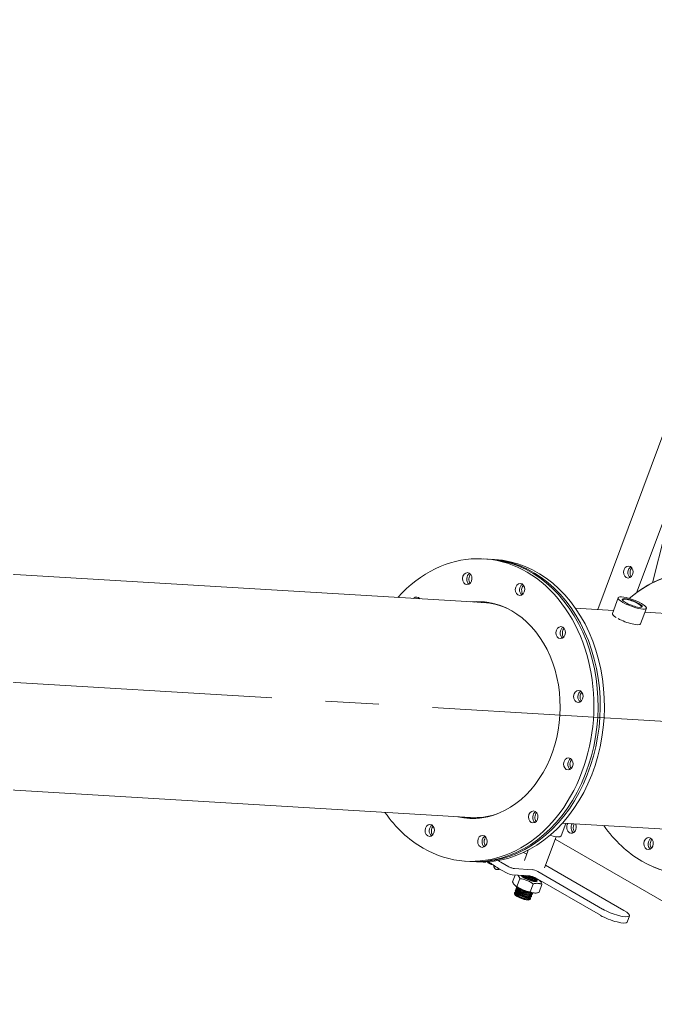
# Model space of a CAD drawing. Header units: inches. Extents: x -350577 to -266477, y -437959 to -377535.
# Drawn here: x -276605 to -275865, y -410422 to -409267 of the extents above; entities that cross this region are included whole.
import ezdxf

# ---------------------------------------------------------------- set-up
doc = ezdxf.new("R2010")
doc.units = ezdxf.units.IN
doc.header["$MEASUREMENT"] = 0
doc.linetypes.add('CENTER', pattern=[2, 1.25, -0.25, 0.25, -0.25])
doc.layers.add('CENTER       (itatec)', color=4, linetype='CENTER', lineweight=9)
doc.layers.add('ORGINAL (itatec)', color=3, linetype='Continuous', lineweight=9)

msp = doc.modelspace()

# ---------------------------------------------------------------- linework, layer by layer
at = {"layer": 'CENTER       (itatec)', "ltscale": 250}
msp.add_lwpolyline([(-275812.1, -410087.1), (-277461.5, -409988.2, -0.280454), (-277589.3, -409899.5), (-278238.7, -408908)], format="xyb", dxfattribs=at)
at = {"layer": 'ORGINAL (itatec)', "extrusion": (-5.55112e-17, 0.816497, 0.57735)}
for p, q in [((-275851.9, -409741.8), (-275931.4, -409954.2)), ((-275886.4, -409934.7), (-275838.3, -409806.3)), ((-275867.5, -409923.1), (-275838.1, -409806)), ((-276064.6, -409946.2), (-277344.4, -409869.5)), ((-276059.1, -409895.5), (-276064.1, -409895.2)), ((-276051.7, -409895.9), (-276056.6, -409895.6)), ((-276054.7, -409946.8), (-276057.2, -409946.7)), ((-275914.4, -409958.8), (-275907.6, -409940.5)), ((-275901.8, -409942.6), (-275902.8, -409943)), ((-275913.1, -409955.3), (-275957.6, -409952.7)), ((-275881.6, -409971.1), (-275874.8, -409952.8)), ((-275880.5, -409950.5), (-275880, -409951.5)), ((-275809.6, -409961.5), (-275876.6, -409957.5)), ((-276079.7, -410196.8), (-277359.5, -410120)), ((-276069.7, -410197.4), (-276072.2, -410197.2)), ((-275974.2, -410218.2), (-275968.7, -410203.5)), ((-275824.6, -410212.1), (-275972.6, -410203.2)), ((-275979.9, -410219.1), (-275993.5, -410255.5)), ((-275633.8, -410422.4), (-275981, -410222)), ((-276012.5, -410234.8), (-276016.9, -410246.7)), ((-276014.2, -410239.5), (-276017.8, -410237.4)), ((-276080.2, -410247.9), (-276085.2, -410247.6)), ((-276072.8, -410248.3), (-276077.8, -410248)), ((-276059.6, -410249.4), (-276060, -410248.4)), ((-276037.8, -410261.3), (-276047, -410256)), ((-276044.2, -410248.7), (-276035, -410254.1)), ((-276028.4, -410256.3), (-276008, -410257.5)), ((-275900.9, -410304.9), (-275992.3, -410252.2)), ((-276010.7, -410264.8), (-276031.1, -410263.6)), ((-276027.8, -410263.8), (-276030.6, -410271.5)), ((-276022.2, -410268), (-276025.6, -410277.1)), ((-276022.2, -410268), (-276022.2, -410268)), ((-276022.2, -410268), (-276022.2, -410268)), ((-275928.4, -410310.7), (-276004.1, -410267)), ((-276002.6, -410269.6), (-276001.6, -410269.2)), ((-276002.3, -410269.5), (-276002.5, -410270)), ((-276002.4, -410269.8), (-276002.1, -410270.4)), ((-276001.3, -410259.7), (-275925.7, -410303.4)), ((-276001.2, -410268.7), (-276001.2, -410268.8)), ((-276030.6, -410271.5), (-276030.6, -410271.5)), ((-276029.9, -410273.3), (-276029.9, -410273.3)), ((-276027.2, -410281.3), (-276027.5, -410282.1)), ((-276026.9, -410276.7), (-276026.9, -410276.7)), ((-276026.1, -410280.7), (-276026.8, -410280.9)), ((-276026.2, -410278.4), (-276026.4, -410279.2)), ((-276025.9, -410280.7), (-276026.4, -410279.8)), ((-276026, -410280.4), (-276026.2, -410280.9)), ((-276025.2, -410277.8), (-276025.7, -410278)), ((-276025.6, -410277.1), (-276025.6, -410277.1)), ((-276025.6, -410277.1), (-276025.6, -410277.1)), ((-276025.1, -410277.9), (-276025.1, -410278)), ((-276022.8, -410279.1), (-276022.8, -410279.1)), ((-276006.7, -410274.2), (-276010.1, -410283.3)), ((-276006.7, -410274.2), (-276006.7, -410274.2)), ((-276006.7, -410274.2), (-276006.7, -410274.2)), ((-275996.4, -410274.8), (-275999.8, -410283.9)), ((-275996.4, -410274.8), (-275996.4, -410274.8)), ((-275996.4, -410274.8), (-275996.4, -410274.8)), ((-276028.3, -410284.2), (-276028.6, -410284.9)), ((-276028.1, -410286.5), (-276028.5, -410285.5)), ((-276027.2, -410283.6), (-276027.9, -410283.8)), ((-276027, -410283.6), (-276027.4, -410282.6)), ((-276027.1, -410283.3), (-276027.3, -410283.8)), ((-276013.5, -410282.8), (-276013.5, -410282.8)), ((-276011.3, -410292.8), (-276010.3, -410292.4)), ((-276010.2, -410289.9), (-276009.2, -410289.5)), ((-276010.1, -410283.3), (-276010.1, -410283.3)), ((-276010.1, -410283.3), (-276010.1, -410283.3)), ((-276009.9, -410289.7), (-276010.1, -410290.2)), ((-276010, -410290), (-276009.7, -410290.7)), ((-276009.6, -410291.2), (-276009.9, -410292)), ((-276009.1, -410287), (-276008.1, -410286.6)), ((-276008.8, -410286.9), (-276009, -410287.3)), ((-276008.9, -410287.1), (-276008.6, -410287.8)), ((-276008.5, -410288.4), (-276008.8, -410289.1)), ((-276008.4, -410284.2), (-276008.4, -410284.2)), ((-276007.9, -410284.4), (-276007.9, -410284.5)), ((-276007.7, -410284.4), (-276007.5, -410284.9)), ((-276007.4, -410285.5), (-276007.7, -410286.2)), ((-276002.1, -410284.6), (-276002.1, -410284.6)), ((-275999.8, -410283.9), (-275999.8, -410283.9)), ((-275897.3, -410318.5), (-275894.6, -410311.2))]:
    msp.add_line(p, q, dxfattribs=at)
at = {"layer": 'ORGINAL (itatec)'}
for centre, major_axis, ratio, start_param, end_param in [((-276074.6, -410071.4), (-10.6, -176.2), 0.784459, -0.373822, 3.921401), ((-276067.2, -410071.8), (-10.6, -176.2), 0.784459, -0.008941, 3.150568), ((-275819.6, -410086.7), (10.6, 176.2), 0.784459, -0.373823, 0.649284), ((-276078.6, -409918.6), (-0.42, -6.99), 0.784459, -2.672853, -0.46874), ((-275895.8, -409910.6), (-0.42, -6.99), 0.784459, -3.515415, 2.76777), ((-275888.3, -409911.1), (-0.42, -6.99), 0.784459, -2.397039, -0.744554), ((-276017.1, -409931.2), (-0.42, -6.99), 0.784459, -2.672853, -0.46874), ((-275819.6, -410086.7), (-10.6, -176.2), 0.784459, -0.373822, 2.767769), ((-276137.7, -409947), (-0.42, -6.99), 0.784459, -2.672853, -2.39015), ((-276069.7, -410071.7), (7.6, 126.3), 0.784459, 0.025001, 0.125822), ((-276062.2, -410072.1), (7.6, 126.3), 0.784459, 0.06254, 0.125825), ((-276072.2, -410071.5), (7.5, 125.3), 0.784459, -0.309815, 0), ((-276064.7, -410072), (7.5, 125.3), 0.784459, -0.028976, 0.037811), ((-275891.2, -409946.7), (-16.4, 6.1), 0.226475, -5.34686, 0.936325), ((-275969.7, -409981.5), (-0.42, -6.99), 0.784459, -2.672853, -0.46874), ((-275949.1, -410055.9), (-0.42, -6.99), 0.784459, -2.672853, -0.46874), ((-275960.8, -410134.5), (-0.42, -6.99), 0.784459, -2.672853, -0.46874), ((-276074.6, -410071.4), (-10.6, -176.2), 0.784459, -0.779809, -0.373822), ((-276069.7, -410071.7), (-7.6, -126.3), 0.784459, -0.125822, -0.025001), ((-276062.2, -410072.1), (-7.6, -126.3), 0.784459, -0.125818, -0.062534), ((-276072.2, -410071.5), (-7.5, -125.3), 0.784459, 0, 0.309815), ((-276064.7, -410072), (-7.5, -125.3), 0.784459, -0.0378, 0.028984), ((-276001.7, -410196.3), (-0.42, -6.99), 0.784459, -2.672853, -0.46874), ((-276122.3, -410212.1), (-0.42, -6.99), 0.784459, -2.672853, -0.46874), ((-275962, -410208), (-0.42, -6.99), 0.784459, -2.200745, -0.373822), ((-275962, -410208), (-0.42, -6.99), 0.784459, -0.373822, 2.200745), ((-275954.6, -410208.4), (-0.42, -6.99), 0.784459, -2.200745, -0.744554), ((-275819.6, -410086.7), (-10.6, -176.2), 0.784459, -0.779808, -0.373822), ((-276060.8, -410224.8), (-0.42, -6.99), 0.784459, -2.672853, -0.46874), ((-275990.6, -410212.1), (16.4, -6.1), 0.226475, -1.270373, 0), ((-275872.2, -410227.1), (0.42, 6.99), 0.784459, -3.515415, 2.76777), ((-276010.2, -410250.8), (51.5, -19.3), 0.226475, -2.290054, -2.205268), ((-276031.9, -410254.2), (4.68, -1.75), 0.226475, -2.205268, -0.634471), ((-276011.3, -410267.3), (-9.36, 3.51), 0.226475, 0.178371, 2.507121), ((-276011.1, -410266.8), (-8.62, 3.23), 0.226475, 0.303571, 3.141593), ((-276010, -410263.9), (8.62, -3.23), 0.226475, -1.914776, -0.53943), ((-276011.3, -410267.3), (9.36, -3.51), 0.226475, -0.634471, 0.400905), ((-276015.5, -410278.5), (14.4, -5.4), 0.226475, -2.393504, -2.017032), ((-276017.6, -410284.1), (-8.62, 3.23), 0.226475, 0, 3.141593), ((-276016.5, -410281.2), (-8.62, 3.23), 0.226475, 0, 3.141593), ((-276018.7, -410287), (-8.62, 3.23), 0.226475, 0, 3.141593), ((-276015.5, -410278.5), (14.4, -5.4), 0.226475, -1.346306, -0.969834), ((-275913.3, -410304.2), (18.7, -7), 0.226475, -2.205268, 0.936325)]:
    msp.add_ellipse(centre, major_axis=major_axis, ratio=ratio, start_param=start_param, end_param=end_param, dxfattribs=at)
at = {"layer": 'ORGINAL (itatec)', "extrusion": (8.25598e-17, 2.17491e-16, -1)}
for centre, major_axis, start_param, end_param in [((-276069.7, -410071.7), (10.6, 176.2), 0, 3.141593), ((-275957, -410208.3), (0.42, 6.99), -2.672853, -0.940848)]:
    msp.add_ellipse(centre, major_axis=major_axis, ratio=0.784459, start_param=start_param, end_param=end_param, dxfattribs=at)
at = {"layer": 'ORGINAL (itatec)', "extrusion": (2.90568e-18, 2.22269e-16, -1)}
msp.add_ellipse((-276062.2, -410072.1), major_axis=(10.6, 176.2), ratio=0.784459, start_param=0, end_param=3.141593, dxfattribs=at)
at = {"layer": 'ORGINAL (itatec)', "extrusion": (2.70088e-17, 2.76435e-16, -1)}
msp.add_ellipse((-275819.6, -410086.7), major_axis=(10.6, 176.2), ratio=0.784459, start_param=-0.649283, end_param=3.515415, dxfattribs=at)
at = {"layer": 'ORGINAL (itatec)', "extrusion": (1.20655e-16, 2.15206e-16, -1)}
for centre in [(-276083.5, -409918.3), (-276022, -409930.9), (-275954, -410055.6), (-275965.7, -410134.2), (-276006.6, -410196.1), (-276065.8, -410224.5)]:
    msp.add_ellipse(centre, major_axis=(0.42, 6.99), ratio=0.784459, start_param=-2.76777, end_param=3.515415, dxfattribs=at)
at = {"layer": 'ORGINAL (itatec)', "extrusion": (7.59121e-17, 1.06668e-16, -1)}
msp.add_ellipse((-275890.8, -409910.9), major_axis=(0.42, 6.99), ratio=0.784459, start_param=-2.672853, end_param=-0.46874, dxfattribs=at)
at = {"layer": 'ORGINAL (itatec)', "extrusion": (1.93801e-16, 4.39859e-17, -1)}
for centre in [(-276076.1, -409918.7), (-275946.6, -410056), (-275958.3, -410134.7)]:
    msp.add_ellipse(centre, major_axis=(0.42, 6.99), ratio=0.784459, start_param=-2.397058, end_param=-0.744546, dxfattribs=at)
at = {"layer": 'ORGINAL (itatec)', "extrusion": (3.40747e-17, 2.204e-16, -1)}
for centre in [(-276014.6, -409931.4), (-275967.2, -409981.6)]:
    msp.add_ellipse(centre, major_axis=(0.42, 6.99), ratio=0.784459, start_param=-2.397058, end_param=-0.744546, dxfattribs=at)
at = {"layer": 'ORGINAL (itatec)', "extrusion": (7.21701e-17, 2.18115e-16, -1)}
msp.add_ellipse((-276142.6, -409946.7), major_axis=(0.42, 6.99), ratio=0.784459, start_param=-0.751443, end_param=0.751443, dxfattribs=at)
at = {"layer": 'ORGINAL (itatec)', "extrusion": (1.30906e-16, 2.70202e-16, -1)}
msp.add_ellipse((-276135.2, -409947.1), major_axis=(0.42, 6.99), ratio=0.784459, start_param=-0.751455, end_param=-0.744546, dxfattribs=at)
at = {"layer": 'ORGINAL (itatec)', "extrusion": (-1.04454e-16, 2.28709e-16, -1)}
msp.add_ellipse((-276074.6, -410071.4), major_axis=(7.6, 126.3), ratio=0.784459, start_param=-0.125822, end_param=3.267415, dxfattribs=at)
at = {"layer": 'ORGINAL (itatec)', "extrusion": (1.90198e-16, 9.98129e-17, -1)}
msp.add_ellipse((-276067.2, -410071.8), major_axis=(7.6, 126.3), ratio=0.784459, start_param=-0.125825, end_param=-0.037512, dxfattribs=at)
at = {"layer": 'ORGINAL (itatec)', "extrusion": (-1.81862e-16, -1.68985e-16, -1)}
msp.add_ellipse((-275891.2, -409946.7), major_axis=(11.7, -4.4), ratio=0.226475, start_param=-4.077917644946905, end_param=2.205267662232681, dxfattribs=at)
at = {"layer": 'ORGINAL (itatec)', "extrusion": (-1.10405e-16, -1.36476e-16, -1)}
msp.add_ellipse((-275891.4, -409947.1), major_axis=(-10.9, 4.1), ratio=0.226475, start_param=-0.323061, end_param=2.205268, dxfattribs=at)
at = {"layer": 'ORGINAL (itatec)', "extrusion": (-1.30357e-17, 1.2344e-16, -1)}
for centre, major_axis, start_param, end_param in [((-275891.6, -409947.9), (-11.7, 4.4), 0.229975, 0.234665), ((-276016.8, -410282), (9.36, -3.51), -0.234665, 3.376257)]:
    msp.add_ellipse(centre, major_axis=major_axis, ratio=0.226475, start_param=start_param, end_param=end_param, dxfattribs=at)
at = {"layer": 'ORGINAL (itatec)', "extrusion": (-3.24616e-16, -7.08292e-16, -1)}
for centre, major_axis, start_param, end_param in [((-275891.4, -409947.1), (10.9, -4.1), -0.936325, 0.323061), ((-276015.5, -410278.5), (-14.4, 5.4), -0.077363, -0.077314)]:
    msp.add_ellipse(centre, major_axis=major_axis, ratio=0.226475, start_param=start_param, end_param=end_param, dxfattribs=at)
at = {"layer": 'ORGINAL (itatec)', "extrusion": (-3.1166e-16, -5.94588e-16, -1)}
msp.add_ellipse((-275891.6, -409947.9), major_axis=(11.7, -4.4), ratio=0.226475, start_param=-0.234665, end_param=-0.229975, dxfattribs=at)
at = {"layer": 'ORGINAL (itatec)', "extrusion": (-2.01335e-16, -2.20969e-16, -1)}
for centre, major_axis, start_param, end_param in [((-275898, -409964.9), (-16.4, 6.1), -0.853952, 0), ((-276010.8, -410266), (8.62, -3.23), 0.234665, 2.586344)]:
    msp.add_ellipse(centre, major_axis=major_axis, ratio=0.226475, start_param=start_param, end_param=end_param, dxfattribs=at)
at = {"layer": 'ORGINAL (itatec)', "extrusion": (-3.63644e-16, -5.75115e-16, -1)}
msp.add_ellipse((-275898, -409964.9), major_axis=(16.4, -6.1), ratio=0.226475, start_param=0, end_param=2.122895, dxfattribs=at)
at = {"layer": 'ORGINAL (itatec)', "extrusion": (5.84566e-17, 1.63326e-16, -1)}
msp.add_ellipse((-275974.6, -409981.2), major_axis=(0.42, 6.99), ratio=0.784459, start_param=-2.76777, end_param=3.515415, dxfattribs=at)
at = {"layer": 'ORGINAL (itatec)', "extrusion": (5.13908e-17, 2.19361e-16, -1)}
msp.add_ellipse((-276067.2, -410071.8), major_axis=(-7.6, -126.3), ratio=0.784459, start_param=0.037501, end_param=0.125818, dxfattribs=at)
at = {"layer": 'ORGINAL (itatec)', "extrusion": (1.83133e-16, 1.55848e-16, -1)}
msp.add_ellipse((-275999.2, -410196.5), major_axis=(0.42, 6.99), ratio=0.784459, start_param=-2.397058, end_param=-0.744546, dxfattribs=at)
at = {"layer": 'ORGINAL (itatec)', "extrusion": (2.24831e-16, 9.77355e-17, -1)}
for centre in [(-276127.2, -410211.8), (-275872.2, -410227.1)]:
    msp.add_ellipse(centre, major_axis=(0.42, 6.99), ratio=0.784459, start_param=-2.76777, end_param=3.515415, dxfattribs=at)
at = {"layer": 'ORGINAL (itatec)', "extrusion": (1.34648e-16, 1.58756e-16, -1)}
for centre in [(-276119.8, -410212.3), (-276058.3, -410224.9)]:
    msp.add_ellipse(centre, major_axis=(0.42, 6.99), ratio=0.784459, start_param=-2.397058, end_param=-0.744546, dxfattribs=at)
at = {"layer": 'ORGINAL (itatec)', "extrusion": (9.32282e-17, 1.0563e-16, -1)}
msp.add_ellipse((-275819.6, -410086.7), major_axis=(-10.6, -176.2), ratio=0.784459, start_param=0.373822, end_param=0.779809, dxfattribs=at)
at = {"layer": 'ORGINAL (itatec)', "extrusion": (-8.0351e-17, 2.82874e-16, -1)}
msp.add_ellipse((-275867.2, -410227.4), major_axis=(0.42, 6.99), ratio=0.784459, start_param=-2.672834, end_param=-0.468742, dxfattribs=at)
at = {"layer": 'ORGINAL (itatec)', "extrusion": (-3.88138e-18, 1.67066e-16, -1)}
msp.add_ellipse((-275864.8, -410227.6), major_axis=(0.42, 6.99), ratio=0.784459, start_param=-2.397039, end_param=-0.744554, dxfattribs=at)
at = {"layer": 'ORGINAL (itatec)', "extrusion": (-1.10484e-16, 1.00668e-16, -1)}
msp.add_ellipse((-276056.3, -410249.6), major_axis=(-3.75, 1.4), ratio=0.226475, start_param=-2.034945, end_param=-0.116902, dxfattribs=at)
at = {"layer": 'ORGINAL (itatec)', "extrusion": (-1.8822e-16, -5.81553e-16, -1)}
msp.add_ellipse((-276056.6, -410250.3), major_axis=(-3.03, 1.13), ratio=0.226475, start_param=-2.659599, end_param=-0.234665, dxfattribs=at)
at = {"layer": 'ORGINAL (itatec)', "extrusion": (-1.62388e-16, -1.17002e-16, -1)}
for centre, major_axis, start_param, end_param in [((-276056, -410248.9), (-3.75, 1.4), -1.437665, -0.623625), ((-276011.8, -410268.6), (15.7, -5.9), 0.110847, 0.110898)]:
    msp.add_ellipse(centre, major_axis=major_axis, ratio=0.226475, start_param=start_param, end_param=end_param, dxfattribs=at)
at = {"layer": 'ORGINAL (itatec)', "extrusion": (-7.13773e-17, -2.69653e-16, -1)}
msp.add_ellipse((-276012.9, -410258.1), major_axis=(-51.5, 19.3), ratio=0.226475, start_param=-0.936325, end_param=-0.574055, dxfattribs=at)
at = {"layer": 'ORGINAL (itatec)', "extrusion": (-1.36317e-16, -3.63883e-16, -1)}
for centre, major_axis in [((-276004.4, -410259.5), (4.68, -1.75)), ((-276034.7, -410261.5), (-4.68, 1.75)), ((-276007.2, -410266.8), (4.68, -1.75))]:
    msp.add_ellipse(centre, major_axis=major_axis, ratio=0.226475, start_param=-2.507121, end_param=-0.936325, dxfattribs=at)
at = {"layer": 'ORGINAL (itatec)', "extrusion": (1.68906e-16, 5.5282e-17, -1)}
msp.add_ellipse((-276011.8, -410268.6), major_axis=(-15.7, 5.9), ratio=0.226475, start_param=-0.936351, end_param=-0.936299, dxfattribs=at)
at = {"layer": 'ORGINAL (itatec)', "extrusion": (3.89476e-17, 1.03967e-16, -1)}
msp.add_ellipse((-276010.6, -410265.3), major_axis=(9.36, -3.51), ratio=0.226475, start_param=0, end_param=2.34612, dxfattribs=at)
at = {"layer": 'ORGINAL (itatec)', "extrusion": (2.66275e-16, 3.15198e-16, -1)}
msp.add_ellipse((-276010.3, -410264.6), major_axis=(9.36, -3.51), ratio=0.226475, start_param=0.264153, end_param=2.143562, dxfattribs=at)
at = {"layer": 'ORGINAL (itatec)', "extrusion": (-1.16843e-16, -3.119e-16, -1)}
msp.add_ellipse((-276009.7, -410263.2), major_axis=(-8.62, 3.23), ratio=0.226475, start_param=-2.297693, end_param=-1.466716, dxfattribs=at)
at = {"layer": 'ORGINAL (itatec)', "extrusion": (-2.59757e-16, -3.76918e-16, -1)}
msp.add_ellipse((-276011.4, -410267.5), major_axis=(9.36, -3.51), ratio=0.226475, start_param=-0.234665, end_param=-0.049508, dxfattribs=at)
at = {"layer": 'ORGINAL (itatec)', "extrusion": (-2.27247e-16, -4.48376e-16, -1)}
for centre, start_param, end_param in [((-276017.9, -410284.8), -0.234665, 3.376257), ((-276017.1, -410282.7), 0, 3.141593)]:
    msp.add_ellipse(centre, major_axis=(9.36, -3.51), ratio=0.226475, start_param=start_param, end_param=end_param, dxfattribs=at)
at = {"layer": 'ORGINAL (itatec)', "extrusion": (-3.37652e-16, -5.84852e-16, -1)}
msp.add_ellipse((-276015.5, -410278.5), major_axis=(-14.4, 5.4), ratio=0.226475, start_param=-1.124561, end_param=-0.748089, dxfattribs=at)
at = {"layer": 'ORGINAL (itatec)', "extrusion": (-1.23361e-16, -2.50179e-16, -1)}
msp.add_ellipse((-276017.3, -410283.4), major_axis=(8.62, -3.23), ratio=0.226475, start_param=0.234665, end_param=2.906928, dxfattribs=at)
at = {"layer": 'ORGINAL (itatec)', "extrusion": (-1.03887e-16, -1.98196e-16, -1)}
msp.add_ellipse((-276016.2, -410280.5), major_axis=(8.62, -3.23), ratio=0.226475, start_param=0.380167, end_param=2.761426, dxfattribs=at)
at = {"layer": 'ORGINAL (itatec)', "extrusion": (-1.10325e-16, -3.7362e-16, -1)}
msp.add_ellipse((-276016, -410279.8), major_axis=(-9.36, 3.51), ratio=0.226475, start_param=-2.035507, end_param=-1.106085, dxfattribs=at)
at = {"layer": 'ORGINAL (itatec)', "extrusion": (-2.53239e-16, -4.38639e-16, -1)}
msp.add_ellipse((-276011.8, -410268.6), major_axis=(-15.7, 5.9), ratio=0.226475, start_param=-1.983548, end_param=-1.983497, dxfattribs=at)
at = {"layer": 'ORGINAL (itatec)', "extrusion": (-3.4409e-16, -7.60275e-16, -1)}
msp.add_ellipse((-276019, -410287.7), major_axis=(9.36, -3.51), ratio=0.226475, start_param=-0.234665, end_param=3.376257, dxfattribs=at)
at = {"layer": 'ORGINAL (itatec)', "extrusion": (-3.70082e-16, -7.50538e-16, -1)}
for centre in [(-276019.2, -410288.5), (-276018.1, -410285.6)]:
    msp.add_ellipse(centre, major_axis=(9.36, -3.51), ratio=0.226475, start_param=0, end_param=3.141593, dxfattribs=at)
at = {"layer": 'ORGINAL (itatec)', "extrusion": (-8.4413e-17, -1.46213e-16, -1)}
msp.add_ellipse((-276019.5, -410289.2), major_axis=(8.62, -3.23), ratio=0.226475, start_param=0.234665, end_param=2.906928, dxfattribs=at)
at = {"layer": 'ORGINAL (itatec)', "extrusion": (-3.63564e-16, -8.12258e-16, -1)}
msp.add_ellipse((-276018.4, -410286.3), major_axis=(8.62, -3.23), ratio=0.226475, start_param=0.234665, end_param=2.906928, dxfattribs=at)
at = {"layer": 'ORGINAL (itatec)', "extrusion": (-6.49392e-17, -9.42296e-17, -1)}
msp.add_ellipse((-276015.5, -410278.5), major_axis=(-14.4, 5.4), ratio=0.226475, start_param=-2.171759, end_param=-1.795287, dxfattribs=at)
at = {"layer": 'ORGINAL (itatec)', "extrusion": (-1.8838e-16, -1.07265e-16, -1)}
msp.add_ellipse((-276015.5, -410278.5), major_axis=(14.4, -5.4), ratio=0.226475, start_param=0.298965, end_param=0.299109, dxfattribs=at)
at = {"layer": 'ORGINAL (itatec)', "extrusion": (-2.92266e-16, -3.05461e-16, -1)}
msp.add_ellipse((-275916, -410311.5), major_axis=(18.7, -7), ratio=0.226475, start_param=0, end_param=2.205268, dxfattribs=at)
at = {"layer": 'ORGINAL (itatec)'}
for points, knots in [([(-276063.1, -410248.4), (-276063.2, -410248.5), (-276063.4, -410248.5), (-276063.7, -410248.6), (-276064, -410248.6), (-276064.4, -410248.6), (-276064.7, -410248.6), (-276064.9, -410248.5), (-276064.9, -410248.5), (-276064.9, -410248.5)], [-9.931246, -9.931246, -9.931246, -9.931246, -9.517507, -9.517507, -8.648749, -8.648749, -7.780279, -7.780279, -7.767229, -7.767229, -7.767229, -7.767229]), ([(-276064, -410248.6), (-276064, -410248.6), (-276064, -410248.6), (-276063.9, -410248.6), (-276063.8, -410248.6), (-276063.7, -410248.6), (-276063.7, -410248.6), (-276063.6, -410248.6), (-276063.5, -410248.6), (-276063.3, -410248.6), (-276063.3, -410248.7), (-276063.2, -410248.7)], [6.1687731, 6.1687731, 6.1687731, 6.1687731, 6.2133906, 6.2133906, 6.2580082, 6.2580082, 6.3026257, 6.3026257, 6.3472432, 6.3472432, 6.3918608, 6.3918608, 6.3918608, 6.3918608]), ([(-276063.2, -410248.7), (-276063.1, -410248.7), (-276063, -410248.7), (-276062.7, -410248.7), (-276062.5, -410248.7), (-276062, -410248.6), (-276061.8, -410248.5), (-276061.6, -410248.4)], [8.363956, 8.363956, 8.363956, 8.363956, 8.648749, 8.648749, 9.517507, 9.517507, 10.347686, 10.347686, 10.347686, 10.347686]), ([(-276046.6, -410256.2), (-276046.7, -410256.4), (-276046.9, -410256.5), (-276047.2, -410256.8), (-276047.5, -410256.9), (-276047.9, -410257.1), (-276048.1, -410257.2), (-276048.6, -410257.3), (-276048.9, -410257.3), (-276049.3, -410257.3), (-276049.6, -410257.3), (-276050, -410257.1), (-276050.3, -410257), (-276050.7, -410256.8), (-276050.9, -410256.6), (-276051.3, -410256.3), (-276051.5, -410256.1), (-276051.8, -410255.7), (-276051.9, -410255.4), (-276052.2, -410254.9), (-276052.3, -410254.6), (-276052.4, -410254), (-276052.5, -410253.7), (-276052.5, -410253.3), (-276052.5, -410253.3), (-276052.6, -410253.2)], [1.995106, 1.995106, 1.995106, 1.995106, 2.586495, 2.586495, 3.449282, 3.449282, 4.313667, 4.313667, 5.178053, 5.178053, 6.04493, 6.04493, 6.911808, 6.911808, 7.780279, 7.780279, 8.648749, 8.648749, 9.517507, 9.517507, 10.386265, 10.386265, 11.25178, 11.25178, 11.506271, 11.506271, 11.506271, 11.506271]), ([(-276047.8, -410257.4), (-276047.9, -410257.4), (-276048, -410257.4), (-276048.2, -410257.4), (-276048.3, -410257.4), (-276048.5, -410257.4), (-276048.6, -410257.4), (-276048.8, -410257.4), (-276048.9, -410257.4), (-276049.1, -410257.3), (-276049.2, -410257.3), (-276049.3, -410257.3)], [3.0622389, 3.0622389, 3.0622389, 3.0622389, 3.0944007, 3.0944007, 3.1265625, 3.1265625, 3.1587243, 3.1587243, 3.1908862, 3.1908862, 3.223048, 3.223048, 3.223048, 3.223048]), ([(-276047.8, -410257.4), (-276047.6, -410257.4), (-276047.3, -410257.4), (-276046.9, -410257.3), (-276046.6, -410257.2), (-276046.2, -410257), (-276046, -410256.9), (-276045.8, -410256.7)], [-5.075248, -5.075248, -5.075248, -5.075248, -4.313667, -4.313667, -3.449282, -3.449282, -2.614934, -2.614934, -2.614934, -2.614934]), ([(-276022.9, -410266.1), (-276022.9, -410266), (-276022.9, -410266), (-276023.2, -410265.5), (-276023.4, -410265.2), (-276023.8, -410264.6), (-276024.1, -410264.4), (-276024.3, -410264.1), (-276024.4, -410264), (-276024.4, -410264)], [34.251004, 34.251004, 34.251004, 34.251004, 34.81835, 34.81835, 37.754399, 37.754399, 40.690448, 40.690448, 41.230713, 41.230713, 41.230713, 41.230713]), ([(-276022.2, -410268), (-276022.2, -410267.6), (-276022.3, -410267.3), (-276022.6, -410266.7), (-276022.7, -410266.4), (-276022.9, -410266.1)], [29.864955, 29.864955, 29.864955, 29.864955, 31.882301, 31.882301, 34.251004, 34.251004, 34.251004, 34.251004]), ([(-276018.8, -410268.4), (-276019.4, -410268.3), (-276020, -410268.2), (-276021.1, -410268), (-276021.7, -410268), (-276022.2, -410268)], [47.129892, 47.129892, 47.129892, 47.129892, 49.498595, 49.498595, 51.515941, 51.515941, 51.515941, 51.515941]), ([(-276009.5, -410272.2), (-276009.6, -410272.1), (-276009.8, -410272.1), (-276010.6, -410271.6), (-276011.3, -410271.2), (-276012.7, -410270.6), (-276013.4, -410270.3), (-276014.7, -410269.8), (-276015.4, -410269.5), (-276016.9, -410269), (-276017.6, -410268.8), (-276018.5, -410268.5), (-276018.7, -410268.5), (-276018.8, -410268.4)], [34.251004, 34.251004, 34.251004, 34.251004, 34.81835, 34.81835, 37.754399, 37.754399, 40.690448, 40.690448, 43.626497, 43.626497, 46.562546, 46.562546, 47.129892, 47.129892, 47.129892, 47.129892]), ([(-275999.7, -410269.9), (-275999.5, -410270), (-275999.3, -410270.1), (-275998.9, -410270.5), (-275998.7, -410270.7), (-275998.3, -410271.2), (-275998, -410271.5), (-275997.6, -410272.1), (-275997.4, -410272.4), (-275997.1, -410272.8), (-275997.1, -410272.9), (-275997.1, -410272.9)], [35.940994, 35.940994, 35.940994, 35.940994, 37.754399, 37.754399, 40.690448, 40.690448, 43.626497, 43.626497, 46.562546, 46.562546, 47.129892, 47.129892, 47.129892, 47.129892]), ([(-276030.6, -410271.5), (-276030.6, -410271.8), (-276030.5, -410272.1), (-276030.2, -410272.7), (-276030.1, -410273), (-276029.9, -410273.3)], [70.557899, 70.557899, 70.557899, 70.557899, 72.575316, 72.575316, 74.944102, 74.944102, 74.944102, 74.944102]), ([(-276029.9, -410273.3), (-276029.9, -410273.4), (-276029.8, -410273.5), (-276029.6, -410273.9), (-276029.4, -410274.2), (-276028.9, -410274.8), (-276028.7, -410275.1), (-276028.3, -410275.6), (-276028, -410275.8), (-276027.5, -410276.3), (-276027.3, -410276.5), (-276027, -410276.7), (-276026.9, -410276.7), (-276026.9, -410276.7)], [34.251004, 34.251004, 34.251004, 34.251004, 34.81835, 34.81835, 37.754399, 37.754399, 40.690448, 40.690448, 43.626497, 43.626497, 46.562546, 46.562546, 47.129892, 47.129892, 47.129892, 47.129892]), ([(-276006.7, -410284.5), (-276008.1, -410284.3), (-276009.5, -410284.1), (-276012.4, -410283.3), (-276013.9, -410282.9), (-276016.8, -410281.8), (-276018.3, -410281.2), (-276021.2, -410280), (-276022.6, -410279.3), (-276025.1, -410277.9), (-276026.2, -410277.2), (-276027.3, -410276.4)], [3.297167, 3.297167, 3.297167, 3.297167, 3.634893, 3.634893, 3.972618, 3.972618, 4.310343, 4.310343, 4.648069, 4.648069, 4.985794, 4.985794, 4.985794, 4.985794]), ([(-276026.9, -410276.7), (-276026.6, -410276.8), (-276026.4, -410276.9), (-276026, -410277.1), (-276025.8, -410277.1), (-276025.6, -410277.1)], [6.439672, 6.439672, 6.439672, 6.439672, 8.808459, 8.808459, 10.825875, 10.825875, 10.825875, 10.825875]), ([(-276025.6, -410277.1), (-276025.2, -410277.4), (-276024.8, -410277.7), (-276023.9, -410278.4), (-276023.3, -410278.8), (-276022.8, -410279.1)], [70.557899, 70.557899, 70.557899, 70.557899, 72.575316, 72.575316, 74.944102, 74.944102, 74.944102, 74.944102]), ([(-276022.8, -410279.1), (-276022.7, -410279.1), (-276022.5, -410279.2), (-276021.7, -410279.7), (-276021, -410280), (-276019.6, -410280.7), (-276018.9, -410281), (-276017.6, -410281.5), (-276016.9, -410281.8), (-276015.4, -410282.3), (-276014.7, -410282.5), (-276013.8, -410282.8), (-276013.6, -410282.8), (-276013.5, -410282.8)], [34.251004, 34.251004, 34.251004, 34.251004, 34.81835, 34.81835, 37.754399, 37.754399, 40.690448, 40.690448, 43.626497, 43.626497, 46.562546, 46.562546, 47.129892, 47.129892, 47.129892, 47.129892]), ([(-276006.7, -410274.2), (-276007.1, -410273.9), (-276007.5, -410273.5), (-276008.4, -410272.9), (-276008.9, -410272.5), (-276009.5, -410272.2)], [29.864955, 29.864955, 29.864955, 29.864955, 31.882301, 31.882301, 34.251004, 34.251004, 34.251004, 34.251004]), ([(-276004.4, -410273.6), (-276004.8, -410273.6), (-276005.2, -410273.7), (-276006, -410273.9), (-276006.4, -410274), (-276006.7, -410274.2)], [47.129892, 47.129892, 47.129892, 47.129892, 49.498595, 49.498595, 51.515941, 51.515941, 51.515941, 51.515941]), ([(-275998.1, -410273.9), (-275998.2, -410273.9), (-275998.3, -410273.9), (-275998.8, -410273.7), (-275999.3, -410273.7), (-276000.2, -410273.5), (-276000.7, -410273.5), (-276001.6, -410273.4), (-276002.1, -410273.4), (-276003, -410273.4), (-276003.6, -410273.5), (-276004.2, -410273.5), (-276004.3, -410273.5), (-276004.4, -410273.6)], [34.251004, 34.251004, 34.251004, 34.251004, 34.81835, 34.81835, 37.754399, 37.754399, 40.690448, 40.690448, 43.626497, 43.626497, 46.562546, 46.562546, 47.129892, 47.129892, 47.129892, 47.129892]), ([(-275996.4, -410274.8), (-275996.6, -410274.6), (-275996.8, -410274.5), (-275997.4, -410274.2), (-275997.8, -410274), (-275998.1, -410273.9)], [29.864955, 29.864955, 29.864955, 29.864955, 31.882301, 31.882301, 34.251004, 34.251004, 34.251004, 34.251004]), ([(-275997.1, -410272.9), (-275996.9, -410273.2), (-275996.8, -410273.6), (-275996.5, -410274.2), (-275996.4, -410274.5), (-275996.4, -410274.8)], [47.129892, 47.129892, 47.129892, 47.129892, 49.498595, 49.498595, 51.515941, 51.515941, 51.515941, 51.515941]), ([(-276013.5, -410282.8), (-276012.9, -410283), (-276012.3, -410283.1), (-276011.1, -410283.3), (-276010.6, -410283.3), (-276010.1, -410283.3)], [6.439672, 6.439672, 6.439672, 6.439672, 8.808459, 8.808459, 10.825875, 10.825875, 10.825875, 10.825875]), ([(-276010.1, -410283.3), (-276009.9, -410283.5), (-276009.6, -410283.6), (-276009.1, -410283.9), (-276008.7, -410284.1), (-276008.4, -410284.2)], [70.557899, 70.557899, 70.557899, 70.557899, 72.575316, 72.575316, 74.944102, 74.944102, 74.944102, 74.944102]), ([(-276008.4, -410284.2), (-276008.3, -410284.2), (-276008.2, -410284.2), (-276007.7, -410284.4), (-276007.2, -410284.5), (-276006.3, -410284.6), (-276005.8, -410284.6), (-276004.9, -410284.7), (-276004.4, -410284.7), (-276003.4, -410284.7), (-276002.9, -410284.7), (-276002.3, -410284.6), (-276002.2, -410284.6), (-276002.1, -410284.6)], [34.251004, 34.251004, 34.251004, 34.251004, 34.81835, 34.81835, 37.754399, 37.754399, 40.690448, 40.690448, 43.626497, 43.626497, 46.562546, 46.562546, 47.129892, 47.129892, 47.129892, 47.129892]), ([(-276002.1, -410284.6), (-276001.7, -410284.5), (-276001.3, -410284.4), (-276000.5, -410284.2), (-276000.1, -410284.1), (-275999.8, -410283.9)], [6.439672, 6.439672, 6.439672, 6.439672, 8.808459, 8.808459, 10.825875, 10.825875, 10.825875, 10.825875])]:
    msp.add_open_spline(points, degree=3, knots=knots, dxfattribs=at)
msp.add_rational_spline([(-276052.6, -410253.2), (-276052.5, -410252.9), (-276052.5, -410252.6)], [1, 1.00103977493, 1.00188607122], degree=2, dxfattribs=at)
msp.add_open_spline([(-275999.7, -410269.9), (-276000.2, -410269.5), (-276000.7, -410269.2), (-276001.2, -410268.8)], degree=3, dxfattribs=at)

doc.saveas('drawing.dxf')
